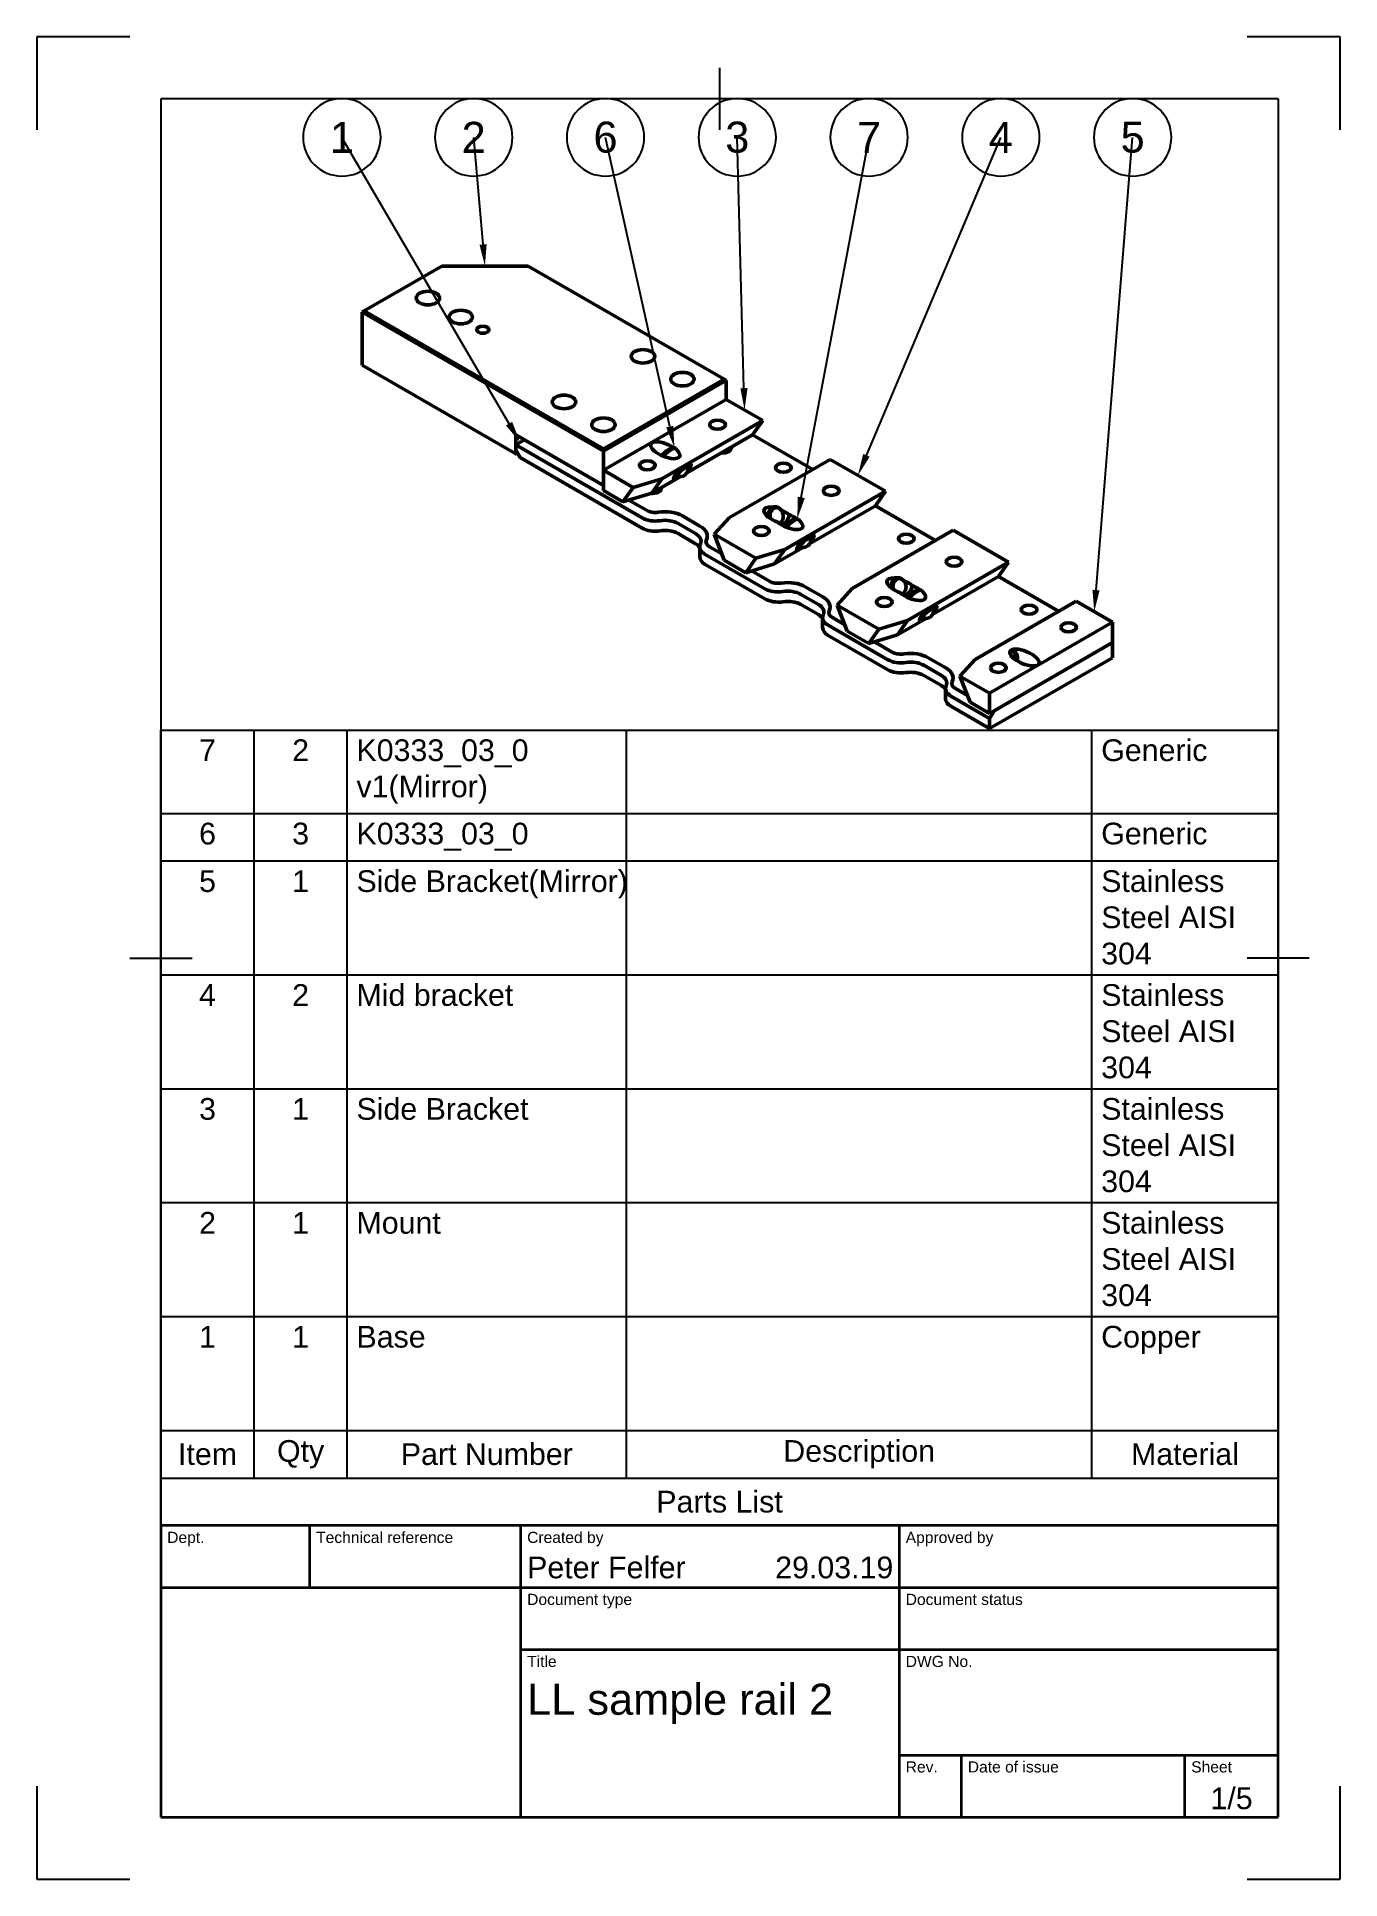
# Model space of a CAD drawing. Header units: millimetres. Extents: x 0 to 210, y 0 to 297.
import ezdxf
from ezdxf import colors
from ezdxf.entities.mleader import LeaderData, LeaderLine
from ezdxf.enums import TextEntityAlignment as Align
from ezdxf.math import Vec2, Vec3

# ---------------------------------------------------------------- set-up
doc = ezdxf.new("R2010")
doc.units = ezdxf.units.MM
doc.header["$LTSCALE"] = 0.75
for name, color, linetype, lineweight in [('Balloons', 7, 'Continuous', 25), ('Border', 7, 'Continuous', 25), ('Parts Lists', 7, 'Continuous', 25), ('TitleBlock', 7, 'Continuous', 35), ('Visible', 7, 'Continuous', 50)]:
    doc.layers.add(name, color=color, linetype=linetype, lineweight=lineweight)
doc.styles.add('FusionTitle', font='')
doc.styles.get("Standard").update_dxf_attribs({"font": 'arial.ttf'})
doc.styles.get('FusionTitle').set_extended_font_data('Arial Unicode MS')

# ---------------------------------------------------------------- blocks, each defined once
blk = doc.blocks.new('ISO_TITLEBLOCK')
at = {"layer": 'TitleBlock'}
for p, q in [((0, 47), (-180, 47)), ((-180, 47), (-180, 0)), ((-156, 37), (-156, 47)), ((-122, 0), (-122, 47)), ((-61, 0), (-61, 47)), ((0, 0), (0, 47)), ((-180, 37), (0, 37)), ((-122, 27), (0, 27)), ((-61, 10), (0, 10)), ((-51, 0), (-51, 10)), ((-15, 0), (-15, 10)), ((-180, 0), (0, 0))]:
    blk.add_line(p, q, dxfattribs=at)
at = {"layer": 'TitleBlock', "style": 'FusionTitle'}
for s, p in [('Dept.', (-179, 46)), ('Technical reference', (-155, 46)), ('Created by', (-121, 46)), ('Approved by', (-60, 46)), ('Document type', (-121, 36)), ('Document status', (-60, 36)), ('Title', (-121, 26)), ('DWG No.', (-60, 26)), ('Rev.', (-60, 9)), ('Date of issue', (-50, 9)), ('Sheet', (-14, 9))]:
    blk.add_text(s, height=1.8, dxfattribs=at).set_placement(p, align=Align.TOP_LEFT)
for tag, p, height in [('DEPT', (-179, 38.5), 3.5), ('TECHNICAL_REFERENCE', (-155, 38.5), 3.5), ('CREATED_BY', (-121, 38.5), 3.5), ('APPROVED_BY', (-60, 38.5), 3.5), ('DOCUMENT_TYPE', (-121, 28.5), 3.5), ('DOCUMENT_STATUS', (-60, 28.5), 3.5), ('TITLE_1', (-121, 16.5), 5), ('TITLE_2', (-121, 9), 5), ('TITLE_3', (-121, 1.5), 5), ('DATE_OF_ISSUE', (-50, 1.5), 3.5)]:
    blk.add_attdef(tag, p, '', height=height, dxfattribs=at)
for tag, p in [('CREATED_DATE', (-62, 38.5)), ('APPROVED_DATE', (-1, 38.5))]:
    blk.add_attdef(tag, text='', height=3.5, dxfattribs=at).set_placement(p, align=Align.RIGHT)
for tag, height, p in [('DRAWING_NUMBER', 5, (-30.5, 16.6)), ('REV', 3.5, (-56, 3.1)), ('SHEET', 3.5, (-7.5, 3.1))]:
    blk.add_attdef(tag, text='', height=height, dxfattribs=at).set_placement(p, align=Align.MIDDLE)
blk = doc.blocks.new('ISO_A4(P)_SHEET')
at = {"layer": 'Border'}
for p, q in [((15, 297), (0, 297)), ((0, 297), (0, 282)), ((210, 297), (195, 297)), ((210, 282), (210, 297)), ((110, 292), (110, 282)), ((200, 287), (20, 287)), ((20, 287), (20, 10)), ((200, 287), (200, 10)), ((15, 148.5), (25, 148.5)), ((205, 148.5), (195, 148.5)), ((0, 15), (0, 0)), ((210, 0), (210, 15)), ((20, 10), (200, 10)), ((0, 0), (15, 0)), ((195, 0), (210, 0))]:
    blk.add_line(p, q, dxfattribs=at)
blk = doc.blocks.new('*T4')
at = {"layer": 'Parts Lists', "color": 0, "linetype": 'ByBlock', "lineweight": -2, "transparency": 16777216}
for p, q in [((0, 128.248522), (180, 128.248522)), ((0, 0), (0, 128.248522)), ((15, 7.666667), (15, 128.248522)), ((30, 7.666667), (30, 128.248522)), ((75, 7.666667), (75, 128.248522)), ((150, 7.666667), (150, 128.248522)), ((180, 0), (180, 128.248522)), ((0, 114.812187), (180, 114.812187)), ((0, 107.145521), (180, 107.145521)), ((0, 88.783083), (180, 88.783083)), ((0, 70.420646), (180, 70.420646)), ((0, 52.058208), (180, 52.058208)), ((0, 33.695771), (180, 33.695771)), ((0, 15.333333), (180, 15.333333)), ((0, 7.666667), (180, 7.666667)), ((0, 0), (180, 0))]:
    blk.add_line(p, q, dxfattribs=at)
at = {"layer": 'Parts Lists', "color": 0, "transparency": 16777216, "char_height": 3.5}
for s, insert, width, attachment_point in [('7', (7.5, 126.748522), 12, 2), ('2', (22.5, 126.748522), 12, 2), ('K0333_03_0 v1(Mirror)', (31.5, 126.748522), 42, 1), ('Generic', (151.5, 126.748522), 27, 1), ('6', (7.5, 113.312187), 12, 2), ('3', (22.5, 113.312187), 12, 2), ('K0333_03_0', (31.5, 113.312187), 42, 1), ('Generic', (151.5, 113.312187), 27, 1), ('5', (7.5, 105.645521), 12, 2), ('1', (22.5, 105.645521), 12, 2), ('Side Bracket(Mirror)', (31.5, 105.645521), 42, 1), ('Stainless Steel AISI 304', (151.5, 105.645521), 27, 1), ('4', (7.5, 87.283083), 12, 2), ('2', (22.5, 87.283083), 12, 2), ('Mid bracket', (31.5, 87.283083), 42, 1), ('Stainless Steel AISI 304', (151.5, 87.283083), 27, 1), ('3', (7.5, 68.920646), 12, 2), ('1', (22.5, 68.920646), 12, 2), ('Side Bracket', (31.5, 68.920646), 42, 1), ('Stainless Steel AISI 304', (151.5, 68.920646), 27, 1), ('2', (7.5, 50.558208), 12, 2), ('1', (22.5, 50.558208), 12, 2), ('Mount', (31.5, 50.558208), 42, 1), ('Stainless Steel AISI 304', (151.5, 50.558208), 27, 1), ('1', (7.5, 32.195771), 12, 2), ('1', (22.5, 32.195771), 12, 2), ('Base', (31.5, 32.195771), 42, 1), ('Copper', (151.5, 32.195771), 27, 1), ('Item', (7.5, 11.5), 12, 5), ('Qty', (22.5, 11.5), 12, 5), ('Part Number', (52.5, 11.5), 42, 5), ('Description', (112.5, 11.5), 72, 5), ('Material', (165, 11.5), 27, 5), ('Parts List', (90, 3.833333), 177, 5)]:
    blk.add_mtext(s, dxfattribs=dict(at, insert=insert, width=width, attachment_point=attachment_point))
blk = doc.blocks.new('*B6')
at = {"transparency": 16777216}
for start, end in [(90, 270), (270, 90)]:
    blk.add_arc((0, 0), 6.25, start, end, dxfattribs=at)
at = {"transparency": 16777216, "insert": (0, 0), "char_height": 5, "attachment_point": 5}
blk.add_mtext('2', dxfattribs=at)
blk = doc.blocks.new('*B7')
at = {"transparency": 16777216}
for start, end in [(90, 270), (270, 90)]:
    blk.add_arc((0, 0), 6.25, start, end, dxfattribs=at)
at = {"transparency": 16777216, "insert": (0, 0), "char_height": 5, "attachment_point": 5}
blk.add_mtext('1', dxfattribs=at)
blk = doc.blocks.new('*B8')
at = {"transparency": 16777216}
for start, end in [(90, 270), (270, 90)]:
    blk.add_arc((0, 0), 6.25, start, end, dxfattribs=at)
at = {"transparency": 16777216, "insert": (0, 0), "char_height": 5, "attachment_point": 5}
blk.add_mtext('6', dxfattribs=at)
blk = doc.blocks.new('*B9')
at = {"transparency": 16777216}
for start, end in [(90, 270), (270, 90)]:
    blk.add_arc((0, 0), 6.25, start, end, dxfattribs=at)
at = {"transparency": 16777216, "insert": (0, 0), "char_height": 5, "attachment_point": 5}
blk.add_mtext('3', dxfattribs=at)
blk = doc.blocks.new('*B10')
at = {"transparency": 16777216}
for start, end in [(90, 270), (270, 90)]:
    blk.add_arc((0, 0), 6.25, start, end, dxfattribs=at)
at = {"transparency": 16777216, "insert": (0, 0), "char_height": 5, "attachment_point": 5}
blk.add_mtext('7', dxfattribs=at)
blk = doc.blocks.new('*B11')
at = {"transparency": 16777216}
for start, end in [(90, 270), (270, 90)]:
    blk.add_arc((0, 0), 6.25, start, end, dxfattribs=at)
at = {"transparency": 16777216, "insert": (0, 0), "char_height": 5, "attachment_point": 5}
blk.add_mtext('4', dxfattribs=at)
blk = doc.blocks.new('*B12')
at = {"transparency": 16777216}
for start, end in [(90, 270), (270, 90)]:
    blk.add_arc((0, 0), 6.25, start, end, dxfattribs=at)
at = {"transparency": 16777216, "insert": (0, 0), "char_height": 5, "attachment_point": 5}
blk.add_mtext('5', dxfattribs=at)

msp = doc.modelspace()

# ---------------------------------------------------------------- linework, layer by layer
at = {"layer": 'Visible', "extrusion": (-0.707107, -0.408248, 0.57735)}
for p, q in [((52.75712, 252.843892), (65.235042, 260.048024)), ((65.235042, 260.048024), (79.17007, 260.048024)), ((79.17007, 260.048024), (110.739876, 241.821189)), ((52.75712, 252.843892), (52.403566, 252.639768)), ((52.403566, 244.066554), (52.403566, 252.639768)), ((52.403566, 252.639768), (91.294439, 230.186112)), ((91.294439, 230.594361), (52.75712, 252.843892)), ((77.152304, 229.777864), (52.403566, 244.066554)), ((110.739876, 241.821189), (91.294439, 230.594361)), ((91.294439, 230.186112), (111.093429, 241.617065)), ((110.739876, 241.821189), (111.093429, 241.617065)), ((111.093429, 238.555202), (111.093429, 241.617065)), ((111.093429, 238.555202), (91.294439, 227.12425)), ((116.969063, 235.162904), (111.093429, 238.555202)), ((116.969063, 235.162904), (100.705607, 225.773193)), ((115.33607, 232.839726), (116.969063, 235.162904)), ((77.152304, 229.777864), (77.152304, 232.839726)), ((77.152304, 232.839726), (91.294439, 224.67476)), ((77.152304, 231.206733), (78.566517, 232.02323)), ((104.722186, 226.711798), (115.33607, 232.839726)), ((115.33607, 232.839726), (125.016785, 227.250563)), ((77.152304, 231.206733), (77.152304, 230.390237)), ((77.152304, 231.206733), (97.519699, 219.447612)), ((77.85941, 229.165492), (77.152304, 230.390237)), ((77.32908, 229.675802), (77.152304, 229.777864)), ((77.505857, 229.777864), (77.32908, 229.675802)), ((77.85941, 229.165492), (97.519699, 217.814618)), ((91.294439, 230.186112), (91.294439, 230.594361)), ((91.294439, 230.186112), (91.294439, 224.67476)), ((102.576964, 230.804721), (102.891754, 230.687409)), ((102.925689, 230.66392), (103.353591, 230.131603)), ((111.581756, 219.493845), (127.845212, 228.883556)), ((136.768053, 223.731951), (127.845212, 228.883556)), ((91.294439, 223.858264), (91.294439, 227.12425)), ((91.294439, 227.12425), (96.076175, 224.363514)), ((100.705607, 225.773193), (96.076175, 224.363514)), ((99.072614, 223.450016), (103.684883, 226.11291)), ((99.072614, 223.450016), (100.705607, 225.773193)), ((102.602624, 225.87845), (102.658404, 225.809057)), ((105.330537, 228.071276), (105.386318, 228.001884)), ((94.443182, 222.040336), (91.294439, 223.858264)), ((96.076175, 224.363514), (94.443182, 222.040336)), ((94.443182, 222.040336), (99.072614, 223.450016)), ((136.768053, 223.731951), (120.504597, 214.342241)), ((135.13506, 221.408774), (136.768053, 223.731951)), ((98.226806, 220.672356), (95.369068, 222.322272)), ((118.882618, 221.253425), (117.900447, 221.165701)), ((119.892384, 220.732694), (119.799089, 220.841205)), ((135.13506, 221.408774), (124.521176, 215.280846)), ((135.13506, 221.408774), (144.815775, 215.819611)), ((103.315254, 218.551036), (106.143682, 216.918043)), ((106.143682, 215.28505), (103.315254, 216.918043)), ((106.850788, 218.142788), (104.022361, 219.775781)), ((109.14012, 216.821041), (111.581756, 219.493845)), ((110.773113, 212.612246), (109.14012, 216.821041)), ((109.14012, 216.821041), (115.875165, 212.932562)), ((120.051004, 218.956758), (119.978416, 218.833431)), ((122.375954, 219.373768), (122.690744, 219.256457)), ((123.152581, 218.700651), (122.724679, 219.232968)), ((131.380746, 208.062893), (147.644202, 217.452604)), ((156.567043, 212.300999), (147.644202, 217.452604)), ((106.817916, 214.796723), (106.817916, 213.163729)), ((110.364865, 213.664445), (108.403703, 214.796723)), ((120.504597, 214.342241), (115.875165, 212.932562)), ((123.483873, 214.681958), (118.871604, 212.019063)), ((118.871604, 212.019063), (120.504597, 214.342241)), ((122.457394, 214.378105), (122.401613, 214.447498)), ((125.185308, 216.570932), (125.129527, 216.640324)), ((107.696596, 213.571978), (117.318689, 208.016659)), ((107.696596, 211.938985), (117.318689, 206.383666)), ((114.242172, 210.609384), (110.773113, 212.612246)), ((115.875165, 212.932562), (114.242172, 210.609384)), ((118.871604, 212.019063), (114.242172, 210.609384)), ((118.025796, 209.241404), (115.168058, 210.89132)), ((156.567043, 212.300999), (140.303587, 202.911289)), ((154.934049, 209.977822), (156.567043, 212.300999)), ((126.649778, 206.711836), (123.821351, 208.344829)), ((128.93911, 205.390089), (131.380746, 208.062893)), ((138.681608, 209.822473), (137.699436, 209.734749)), ((139.691374, 209.301742), (139.598079, 209.410253)), ((142.174944, 207.942816), (142.489734, 207.825505)), ((154.934049, 209.977822), (144.320166, 203.849894)), ((154.934049, 209.977822), (164.614765, 204.388658)), ((123.114244, 207.120084), (125.942671, 205.487091)), ((125.942671, 203.854098), (123.114244, 205.487091)), ((130.572103, 201.181294), (128.93911, 205.390089)), ((128.93911, 205.390089), (135.674155, 201.501609)), ((139.849994, 207.525806), (139.777406, 207.402479)), ((142.95157, 207.269698), (142.523669, 207.802015)), ((144.984298, 205.13998), (144.928517, 205.209372)), ((167.443192, 206.021652), (151.179736, 196.631941)), ((167.443192, 206.021652), (173.318826, 202.629353)), ((126.616906, 203.36577), (126.616906, 201.732777)), ((127.495586, 202.141026), (137.117679, 196.585707)), ((130.163855, 202.233493), (128.202692, 203.36577)), ((140.303587, 202.911289), (135.674155, 201.501609)), ((143.282862, 203.251006), (138.670593, 200.588111)), ((138.670593, 200.588111), (140.303587, 202.911289)), ((142.256384, 202.947153), (142.200603, 203.016546)), ((173.318826, 202.629353), (153.519836, 191.198401)), ((173.318826, 202.629353), (173.318826, 199.363366)), ((127.495586, 200.508032), (137.117679, 194.952714)), ((134.041162, 199.178432), (130.572103, 201.181294)), ((135.674155, 201.501609), (134.041162, 199.178432)), ((138.670593, 200.588111), (134.041162, 199.178432)), ((137.824786, 197.810452), (134.967048, 199.460368)), ((173.318826, 199.363366), (153.519836, 187.932414)), ((173.318826, 199.363366), (154.226943, 188.340663)), ((173.318826, 199.363366), (173.318826, 196.913877)), ((146.448768, 195.280884), (143.620341, 196.913877)), ((151.179736, 196.631941), (148.7381, 193.959137)), ((173.318826, 196.913877), (153.519836, 185.482925)), ((142.913234, 195.689132), (145.741661, 194.056139)), ((145.741661, 192.423146), (142.913234, 194.056139)), ((148.7381, 193.959137), (150.371093, 189.750342)), ((153.519836, 191.198401), (148.7381, 193.959137)), ((146.415896, 191.934818), (146.415896, 190.301825)), ((147.294576, 190.710073), (153.519836, 187.115918)), ((149.962845, 190.802541), (148.001682, 191.934818)), ((153.519836, 187.932414), (153.519836, 191.198401)), ((147.294576, 189.07708), (153.519836, 185.482925)), ((150.371093, 189.750342), (153.519836, 187.932414)), ((153.519836, 187.115918), (154.226943, 188.340663)), ((153.519836, 185.482925), (153.519836, 187.115918))]:
    msp.add_line(p, q, dxfattribs=at)
at = {"layer": 'Visible', "extrusion": (0, 1e-16, -1)}
for centre in [(-103.654938, 227.362552), (-143.252917, 204.500647)]:
    msp.add_arc(centre, 1.25, 164.22055, 298.191496, dxfattribs=at)
at = {"layer": 'Visible', "extrusion": (-1e-16, 1e-16, -1)}
msp.add_arc((-123.453928, 215.931599), 1.25, 164.22055, 298.191496, dxfattribs=at)
at = {"layer": 'Visible', "extrusion": (-1e-16, 2e-16, -1)}
for centre, major_axis, ratio, start_param, end_param in [((63.010168, 254.885134), (1.89155, 0), 0.5773502692, -1.5707963268, 4.7123889804), ((68.313469, 251.823272), (1.89155, 0), 0.5773502692, -1.5707963268, 4.7123889804), ((97.6584, 245.495423), (1.89155, 0), 0.5773502692, -1.5707963268, 4.7123889804), ((104.022361, 241.821189), (1.89155, 0), 0.5773502692, -1.5707963268, 4.7123889804), ((84.930478, 238.146954), (1.89155, 0), 0.5773502692, -1.5707963268, 4.7123889804), ((91.294439, 234.472719), (-1.89155, 0), 0.5773502692, 1.5707963268, 7.853981634), ((99.64102, 221.488853), (2, 0), 0.5773502692, 1.308996939, 2.3561944902), ((123.821351, 202.629353), (3, 0), 0.5773502692, -0.7853981634, -0.3713132438), ((156.348263, 196.695097), (-0.160132, 1.792863), 0.7886751346, 0.6613636223, 1.7415696122), ((143.620341, 191.198401), (3, 0), 0.5773502692, -0.7853981634, -0.3713132438)]:
    msp.add_ellipse(centre, major_axis=major_axis, ratio=ratio, start_param=start_param, end_param=end_param, dxfattribs=at)
at = {"layer": 'Visible', "extrusion": (-1e-16, 1e-16, -1)}
for centre, major_axis, ratio, start_param, end_param in [((71.849003, 249.78203), (-1, 0), 0.5773502692, 1.5707963268, 7.853981634), ((110.386322, 230.798485), (1.55, 0), 0.5773502692, -0.0841637988, 1.6549601256), ((104.022361, 226.905471), (1.402927, 1.127739), 0.2113248654, 2.0585280859, 7.3662498749), ((101.193934, 217.326291), (3, 0), 0.5773502692, 4.4505895926, 5.4977871438), ((121.555573, 218.293185), (1.169106, 0.939783), 0.2113248654, 4.1010708902, 6.2831853072), ((109.817916, 215.613219), (2, 0), 0.5773502692, 2.3561944902, 3.4033920414), ((143.620341, 204.043566), (1.363957, 1.096413), 0.2113248654, 2.0834212651, 7.3413566957)]:
    msp.add_ellipse(centre, major_axis=major_axis, ratio=ratio, start_param=start_param, end_param=end_param, dxfattribs=at)
at = {"layer": 'Visible', "extrusion": (-2e-16, 0, -1)}
for centre, major_axis, ratio, start_param, end_param in [((109.679215, 234.472719), (-1.2645, 0), 0.5773502692, 1.5707963268, 7.853981634), ((98.365507, 227.940747), (1.2645, 0), 0.5773502692, 4.7123889804, 10.9955742876), ((121.043692, 218.929973), (-2.337661, 0.994738), 0.4025426732, 1.4994590054, 1.9993615084), ((104.022361, 215.693298), (3, 0), 0.5773502692, -0.7853981634, 0.2617993878), ((121.043692, 218.929973), (-2.337661, 0.994738), 0.4025426732, 2.4967119409, 5.3717289053), ((140.842682, 207.499021), (-2.337661, 0.994738), 0.4025426732, 1.4994590054, 1.9993615084), ((140.842682, 207.499021), (-2.337661, 0.994738), 0.4025426732, 2.4967119409, 5.3717289053), ((143.620341, 192.831394), (-3, 0), 0.5773502692, 2.3561944902, 3.4033920414)]:
    msp.add_ellipse(centre, major_axis=major_axis, ratio=ratio, start_param=start_param, end_param=end_param, dxfattribs=at)
at = {"layer": 'Visible', "extrusion": (-2e-16, 1e-16, -1)}
for centre, major_axis, ratio, start_param, end_param in [((101.244702, 230.360926), (-2.337661, 0.994738), 0.4025426732, 2.4967119409, 8.2825468155), ((99.072614, 224.266512), (-1.55, 0), 0.5773502692, 3.0574288548, 4.8587420072), ((119.016061, 219.759372), (-0.133443, 1.494052), 0.7886751346, 4.6890734938, 7.1171805854)]:
    msp.add_ellipse(centre, major_axis=major_axis, ratio=ratio, start_param=start_param, end_param=end_param, dxfattribs=at)
at = {"layer": 'Visible'}
for centre, major_axis, ratio, start_param, end_param in [((101.572871, 229.952677), (1.034109, 0.831266), 0.2113248654, 0.1251540594, 2.4000651067), ((101.756583, 229.724137), (1.169106, 0.939783), 0.2113248654, 0, 2.182114417), ((104.022361, 226.905471), (1.363957, 1.096413), 0.2113248654, -1.0581713885, 4.1997640421), ((101.193934, 218.142788), (4, 0), 0.5773502692, 0.7853981634, 1.8325957146), ((120.285817, 219.872783), (0.637566, 1.498298), 0.5657414541, 3.4634643659, 4.9919310699), ((99.64102, 220.672356), (-3, 0), 0.5773502692, 0.7853981634, 1.8325957146), ((99.64102, 219.039363), (-3, 0), 0.5773502692, 0.7853981634, 1.8325957146), ((104.022361, 216.509795), (4, 0), 0.5773502692, -0.2617993878, 0.7853981634), ((109.817916, 214.796723), (-3, 0), 0.5773502692, -0.2617993878, 0.7853981634), ((123.821351, 215.474518), (0.966461, 0.776887), 0.2113248654, -0.6214819369, 3.7630745905), ((109.817916, 213.163729), (3, 0), 0.5773502692, 3.1415926536, 3.926990817), ((119.44001, 209.241404), (-3, 0), 0.5773502692, 0.7853981634, 1.8325957146), ((120.992924, 206.711836), (4, 0), 0.5773502692, 0.7853981634, 1.8325957146), ((140.084807, 208.44183), (0.637566, 1.498298), 0.5657414541, 3.4634643659, 4.9919310699), ((119.44001, 207.608411), (-3, 0), 0.5773502692, 0.7853981634, 1.8325957146), ((123.821351, 205.078843), (4, 0), 0.5773502692, -0.2617993878, 0.7853981634), ((143.620341, 204.043566), (0.966461, 0.776887), 0.2113248654, -0.6214819369, 3.7630745905), ((129.616906, 203.36577), (-3, 0), 0.5773502692, -0.2617993878, 0.7853981634), ((129.616906, 201.732777), (-3, 0), 0.5773502692, 0, 0.7853981634), ((139.239, 197.810452), (-3, 0), 0.5773502692, 0.7853981634, 1.8325957146), ((140.791914, 195.280884), (4, 0), 0.5773502692, 0.7853981634, 1.8325957146), ((159.125922, 196.943188), (-2.337661, 0.994738), 0.4025426732, -1.5707963268, 4.7123889804), ((156.838161, 196.738853), (-0.133443, 1.494052), 0.7886751346, 4.3930883697, 5.9821584019), ((139.239, 196.177459), (-3, 0), 0.5773502692, 0.7853981634, 1.8325957146), ((143.620341, 193.64789), (4, 0), 0.5773502692, -0.2617993878, 0.7853981634), ((154.934049, 195.280884), (1.2645, 0), 0.5773502692, 3.1415926536, 9.4247779608), ((149.415896, 191.934818), (-3, 0), 0.5773502692, -0.2617993878, 0.7853981634), ((149.415896, 190.301825), (3, 0), 0.5773502692, 3.1415926536, 3.926990817)]:
    msp.add_ellipse(centre, major_axis=major_axis, ratio=ratio, start_param=start_param, end_param=end_param, dxfattribs=at)
at = {"layer": 'Visible', "extrusion": (-1e-16, 0, -1)}
for centre, major_axis, ratio, start_param, end_param in [((104.022361, 226.905471), (0.966461, 0.776887), 0.2113248654, 2.5201107167, 6.9046672441), ((119.527942, 219.805092), (-2.337661, 0.994738), 0.4025426732, 4.641051659, 6.9280660198), ((119.527942, 219.805092), (-2.337661, 0.994738), 0.4025426732, 1.5391510532, 2.2301362517), ((121.371861, 218.521725), (1.034109, 0.831266), 0.2113248654, 3.8831202005, 6.1580312478), ((104.022361, 214.060305), (3, 0), 0.5773502692, -0.7853981634, -0.3713132438), ((119.44001, 210.057901), (2, 0), 0.5773502692, 1.308996939, 2.3561944902), ((139.326932, 208.37414), (-2.337661, 0.994738), 0.4025426732, 4.641051659, 6.9280660198), ((139.326932, 208.37414), (-2.337661, 0.994738), 0.4025426732, 1.5391510532, 2.2301362517), ((139.239, 198.626949), (2, 0), 0.5773502692, 1.308996939, 2.3561944902), ((149.415896, 192.751315), (-2, 0), 0.5773502692, -0.7853981634, 0.2617993878)]:
    msp.add_ellipse(centre, major_axis=major_axis, ratio=ratio, start_param=start_param, end_param=end_param, dxfattribs=at)
at = {"layer": 'Visible', "extrusion": (0, -1e-16, -1)}
for centre in [(120.285817, 227.532498), (140.084807, 216.101546), (159.883797, 204.670594)]:
    msp.add_ellipse(centre, major_axis=(1.2645, 0), ratio=0.5773502692, start_param=-1.5707963268, end_param=4.7123889804, dxfattribs=at)
at = {"layer": 'Visible', "extrusion": (0, 2e-16, -1)}
for centre, major_axis, ratio, start_param, end_param in [((127.991469, 223.816393), (1.2645, 0), 0.5773502692, -1.5707963268, 4.7123889804), ((116.750283, 217.326291), (1.2645, 0), 0.5773502692, 4.7123889804, 10.9955742876), ((123.821351, 215.474518), (1.402927, 1.127739), 0.2113248654, 2.0585280859, 7.3662498749), ((147.790459, 212.385441), (-1.2645, 0), 0.5773502692, 1.5707963268, 7.853981634), ((136.549273, 205.895339), (-1.2645, 0), 0.5773502692, 1.5707963268, 7.853981634)]:
    msp.add_ellipse(centre, major_axis=major_axis, ratio=ratio, start_param=start_param, end_param=end_param, dxfattribs=at)
at = {"layer": 'Visible', "extrusion": (1e-16, 1e-16, -1)}
msp.add_ellipse((119.199773, 219.775781), major_axis=(-0.118035, 1.321534), ratio=0.7886751346, start_param=4.4488077083, end_param=9.1196583436, dxfattribs=at)
at = {"layer": 'Visible', "extrusion": (0, 1e-16, -1)}
msp.add_ellipse((101.193934, 215.693298), major_axis=(-3, 0), ratio=0.5773502692, start_param=1.308996939, end_param=2.3561944902, dxfattribs=at)
at = {"layer": 'Visible', "extrusion": (2e-16, 0, -1)}
msp.add_ellipse((119.016061, 219.759372), major_axis=(-0.133443, 1.494052), ratio=0.7886751346, start_param=2.3075973754, end_param=2.6447853921, dxfattribs=at)
at = {"layer": 'Visible', "extrusion": (-2e-16, 2e-16, -1)}
msp.add_ellipse((123.821351, 215.474518), major_axis=(1.363957, 1.096413), ratio=0.2113248654, start_param=2.0834212651, end_param=7.3413566957, dxfattribs=at)
at = {"layer": 'Visible', "extrusion": (1e-16, 0, -1)}
for centre, major_axis, ratio, start_param, end_param in [((138.815051, 208.32842), (-0.133443, 1.494052), 0.7886751346, 4.6890734938, 7.1171805854), ((141.170851, 207.090773), (1.034109, 0.831266), 0.2113248654, 3.8831202005, 6.1580312478)]:
    msp.add_ellipse(centre, major_axis=major_axis, ratio=ratio, start_param=start_param, end_param=end_param, dxfattribs=at)
at = {"layer": 'Visible', "extrusion": (-3e-16, 0, -1)}
for centre, major_axis, start_param, end_param in [((138.998763, 208.344829), (-0.118035, 1.321534), 4.4488077083, 9.1196583436), ((138.815051, 208.32842), (-0.133443, 1.494052), 2.3075973754, 2.644785392)]:
    msp.add_ellipse(centre, major_axis=major_axis, ratio=0.7886751346, start_param=start_param, end_param=end_param, dxfattribs=at)
at = {"layer": 'Visible', "extrusion": (1e-16, 3e-16, -1)}
for centre in [(120.992924, 205.895339), (140.791914, 194.464387)]:
    msp.add_ellipse(centre, major_axis=(-3, 0), ratio=0.5773502692, start_param=1.308996939, end_param=2.3561944902, dxfattribs=at)
at = {"layer": 'Visible', "extrusion": (0, 3e-16, -1)}
for centre, major_axis, start_param, end_param in [((120.992924, 204.262346), (3, 0), 4.4505895926, 5.4977871438), ((140.791914, 192.831394), (-3, 0), 1.308996939, 2.3561944902)]:
    msp.add_ellipse(centre, major_axis=major_axis, ratio=0.5773502692, start_param=start_param, end_param=end_param, dxfattribs=at)
at = {"layer": 'Visible', "extrusion": (-1e-16, -1e-16, -1)}
msp.add_ellipse((123.821351, 204.262346), major_axis=(3, 0), ratio=0.5773502692, start_param=-0.7853981634, end_param=0.2617993878, dxfattribs=at)
at = {"layer": 'Visible', "extrusion": (-1e-16, 3e-16, -1)}
msp.add_ellipse((141.354563, 206.862233), major_axis=(1.169106, 0.939783), ratio=0.2113248654, start_param=4.1010708902, end_param=6.2831853072, dxfattribs=at)
at = {"layer": 'Visible', "extrusion": (0, 0, -1)}
msp.add_ellipse((143.620341, 204.043566), major_axis=(1.402927, 1.127739), ratio=0.2113248654, start_param=2.0585280859, end_param=7.3662498749, dxfattribs=at)
at = {"layer": 'Visible', "extrusion": (-2e-16, -1e-16, -1)}
msp.add_ellipse((129.616906, 204.182267), major_axis=(2, 0), ratio=0.5773502692, start_param=2.3561944902, end_param=3.4033920414, dxfattribs=at)
at = {"layer": 'Visible'}
msp.add_ellipse((166.247758, 201.812856), major_axis=(-1.2645, 0), ratio=0.5773502692, dxfattribs=at)

# ---------------------------------------------------------------- block references
msp.add_blockref('*T4', (20, 57))
at = {"layer": 'Border'}
msp.add_blockref('ISO_A4(P)_SHEET', (0, 0), dxfattribs=at)
at = {"layer": 'TitleBlock'}
msp.add_blockref('ISO_TITLEBLOCK', (200, 10), dxfattribs=at).add_auto_attribs({'CREATED_DATE': '29.03.19', 'SHEET': '1/5', 'TITLE_1': 'LL sample rail 2', 'CREATED_BY': 'Peter Felfer'})

# ---------------------------------------------------------------- leaders
at = {"layer": 'Balloons'}
ml = msp.add_multileader_block('Standard', dxfattribs=at)
ml.set_content('*B7', color=256)
ml.set_leader_properties()
ml.build(insert=Vec2(0, 0))
ml.multileader.update_dxf_attribs({"has_dogleg": 0, "arrow_head_size": 3.5, "block_connection_type": 1})
ctx = ml.context
ctx.base_point, ctx.char_height, ctx.arrow_head_size = Vec3(49.153566, 280.798024), 3.5, 3.5
ctx.attachment_type = 1
notes = []
notes.append((ctx, [(0, (1, 1, 0), (41.153566, 280.798024), (1, 0), 8, [(0, [(77.85941, 231.614981)], 0, [])])]))
ctx.block.insert = Vec3(49.153566, 280.798024)
ml = msp.add_multileader_block('Standard', dxfattribs=at)
ml.set_content('*B6', color=256)
ml.set_leader_properties()
ml.build(insert=Vec2(0, 0))
ml.multileader.update_dxf_attribs({"has_dogleg": 0, "arrow_head_size": 3.5, "block_connection_type": 1})
ctx = ml.context
ctx.base_point, ctx.char_height, ctx.arrow_head_size = Vec3(70.389443, 280.798024), 3.5, 3.5
ctx.attachment_type = 1
notes.append((ctx, [(0, (1, 1, 0), (62.389443, 280.798024), (1, 0), 8, [(0, [(72.202556, 260.048024)], 0, [])])]))
ctx.block.insert = Vec3(70.389443, 280.798024)
ml = msp.add_multileader_block('Standard', dxfattribs=at)
ml.set_content('*B8', color=256)
ml.set_leader_properties()
ml.build(insert=Vec2(0, 0))
ml.multileader.update_dxf_attribs({"has_dogleg": 0, "arrow_head_size": 3.5, "block_connection_type": 1})
ctx = ml.context
ctx.base_point, ctx.char_height, ctx.arrow_head_size = Vec3(91.625319, 280.798024), 3.5, 3.5
ctx.attachment_type = 1
notes.append((ctx, [(0, (1, 1, 0), (83.625319, 280.798024), (1, 0), 8, [(0, [(102.734359, 230.746065)], 0, [])])]))
ctx.block.insert = Vec3(91.625319, 280.798024)
ml = msp.add_multileader_block('Standard', dxfattribs=at)
ml.set_content('*B9', color=256)
ml.set_leader_properties()
ml.build(insert=Vec2(0, 0))
ml.multileader.update_dxf_attribs({"has_dogleg": 0, "arrow_head_size": 3.5, "block_connection_type": 1})
ctx = ml.context
ctx.base_point, ctx.char_height, ctx.arrow_head_size = Vec3(112.861196, 280.798024), 3.5, 3.5
ctx.attachment_type = 1
notes.append((ctx, [(0, (1, 1, 0), (104.861196, 280.798024), (1, 0), 8, [(0, [(114.031246, 236.859053)], 0, [])])]))
ctx.block.insert = Vec3(112.861196, 280.798024)
ml = msp.add_multileader_block('Standard', dxfattribs=at)
ml.set_content('*B10', color=256)
ml.set_leader_properties()
ml.build(insert=Vec2(0, 0))
ml.multileader.update_dxf_attribs({"has_dogleg": 0, "arrow_head_size": 3.5, "block_connection_type": 1})
ctx = ml.context
ctx.base_point, ctx.char_height, ctx.arrow_head_size = Vec3(134.097073, 280.798024), 3.5, 3.5
ctx.attachment_type = 1
notes.append((ctx, [(0, (1, 1, 0), (126.097073, 280.798024), (1, 0), 8, [(0, [(122.533349, 219.315113)], 0, [])])]))
ctx.block.insert = Vec3(134.097073, 280.798024)
ml = msp.add_multileader_block('Standard', dxfattribs=at)
ml.set_content('*B11', color=256)
ml.set_leader_properties()
ml.build(insert=Vec2(0, 0))
ml.multileader.update_dxf_attribs({"has_dogleg": 0, "arrow_head_size": 3.5, "block_connection_type": 1})
ctx = ml.context
ctx.base_point, ctx.char_height, ctx.arrow_head_size = Vec3(155.332949, 280.798024), 3.5, 3.5
ctx.attachment_type = 1
notes.append((ctx, [(0, (1, 1, 0), (147.332949, 280.798024), (1, 0), 8, [(0, [(132.306632, 226.307754)], 0, [])])]))
ctx.block.insert = Vec3(155.332949, 280.798024)
ml = msp.add_multileader_block('Standard', dxfattribs=at)
ml.set_content('*B12', color=256)
ml.set_leader_properties()
ml.build(insert=Vec2(0, 0))
ml.multileader.update_dxf_attribs({"has_dogleg": 0, "arrow_head_size": 3.5, "block_connection_type": 1})
ctx = ml.context
ctx.base_point, ctx.char_height, ctx.arrow_head_size = Vec3(176.568826, 280.798024), 3.5, 3.5
ctx.attachment_type = 1
notes.append((ctx, [(0, (1, 1, 0), (168.568826, 280.798024), (1, 0), 8, [(0, [(170.381009, 204.325502)], 0, [])])]))
ctx.block.insert = Vec3(176.568826, 280.798024)
for ctx, leaders in notes:
    for number, flags, end, landing, length, lines in leaders:
        leader = LeaderData()
        leader.index, (leader.has_last_leader_line, leader.has_dogleg_vector, leader.attachment_direction) = number, flags
        leader.last_leader_point, leader.dogleg_vector, leader.dogleg_length = Vec3(end), Vec3(landing), length
        for number, points, colour, breaks in lines:
            line = LeaderLine()
            line.index, line.vertices, line.color, line.breaks = number, Vec3.list(points), colors.encode_raw_color(colour), breaks
            leader.lines.append(line)
        ctx.leaders.append(leader)

doc.saveas('drawing.dxf')
